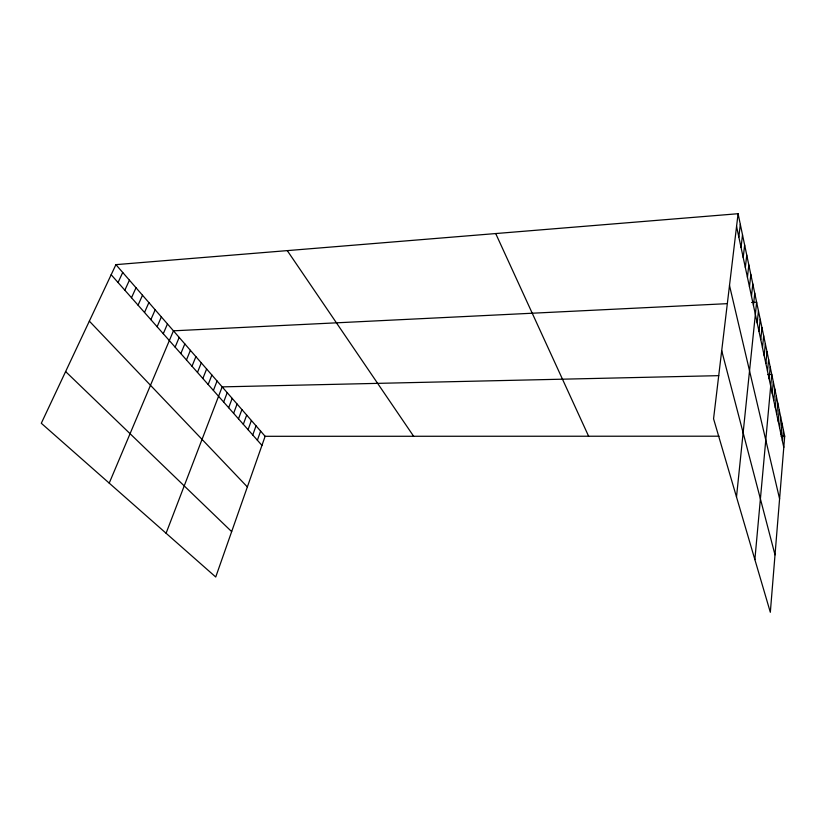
<?xml version="1.0" encoding="UTF-8"?>
<svg xmlns="http://www.w3.org/2000/svg" width="826" height="826" viewBox="0 0 826 826"><rect width="100%" height="100%" fill="white"/><g stroke="black" fill="none" stroke-linecap="round" stroke-linejoin="round"><path stroke-width="1.24" d="M782.428 441.012L783.358 429.778M738.083 213.717L784.7 436.19L770.328 612.283L713.561 418.772L738.083 213.717L115.919 264.64L41.3 423.263L215.731 577.002L265.136 436.304L115.919 264.64M779.641 427.982L780.601 416.634M781.045 434.548L781.995 423.253M778.216 421.301L779.186 409.892M775.284 407.59L776.295 396.077M776.76 414.507L777.751 403.047M773.786 400.569L774.809 388.994M754.871 559.594L771.763 374.457L767.922 374.539M772.258 393.413L773.301 381.788M769.12 378.731L770.204 366.992M765.867 363.512L766.993 351.67M767.509 371.194L768.614 359.393M764.195 355.707L765.341 343.792M762.491 347.746L763.668 335.779M760.767 339.641L761.954 327.623M759.001 331.391L760.209 319.311M736.503 496.973L756.626 302.223L751.567 302.471M757.205 322.976L758.433 310.844M753.446 305.403L754.737 293.158M751.484 296.224L752.796 283.917M749.481 286.859L750.824 274.49M747.437 277.299L748.81 264.878M745.351 267.541L746.745 255.058M743.224 257.588L744.649 245.043M741.056 247.418L742.512 234.821M738.836 237.031L740.323 224.373M257.382 440.227L260.613 431.11M252.756 434.982L256.029 425.834M248.068 429.685L251.383 420.496M243.319 424.306L246.685 415.075M238.497 418.854L241.915 409.593M233.624 413.32L237.072 404.028M228.668 407.724L232.178 398.39M223.65 402.045L227.202 392.67M166.078 533.245L222.163 386.878L718.765 375.654M213.397 390.44L217.062 380.993M208.173 384.513L211.879 375.035M202.855 378.504L206.624 368.995M197.476 372.412L201.286 362.862M192.014 366.228L195.886 356.636M186.469 359.95L190.393 350.327M180.842 353.58L184.828 343.915M175.133 347.126L179.18 337.421M109.218 483.127L173.45 330.823L726.415 303.7M163.28 333.704L167.451 323.926M157.116 326.735L161.359 316.916M150.869 319.652L155.174 309.802M144.519 312.465L148.886 302.574M138.056 305.155L142.506 295.223M131.499 297.732L136.022 287.768M124.84 290.184L129.424 280.179M118.056 282.523L122.723 272.477M265.136 436.304L719.043 436.2M781.117 436.19L784.7 436.19M65.626 371.566L231.662 531.634M89.342 321.128L247.356 486.927M111.169 274.728L261.945 445.39M287.272 250.608L413.64 436.273M495.703 233.551L588.628 436.231M721.707 350.709L775.015 554.845M729.503 285.466L779.589 498.863M736.565 226.427L783.791 447.372"/></g></svg>
